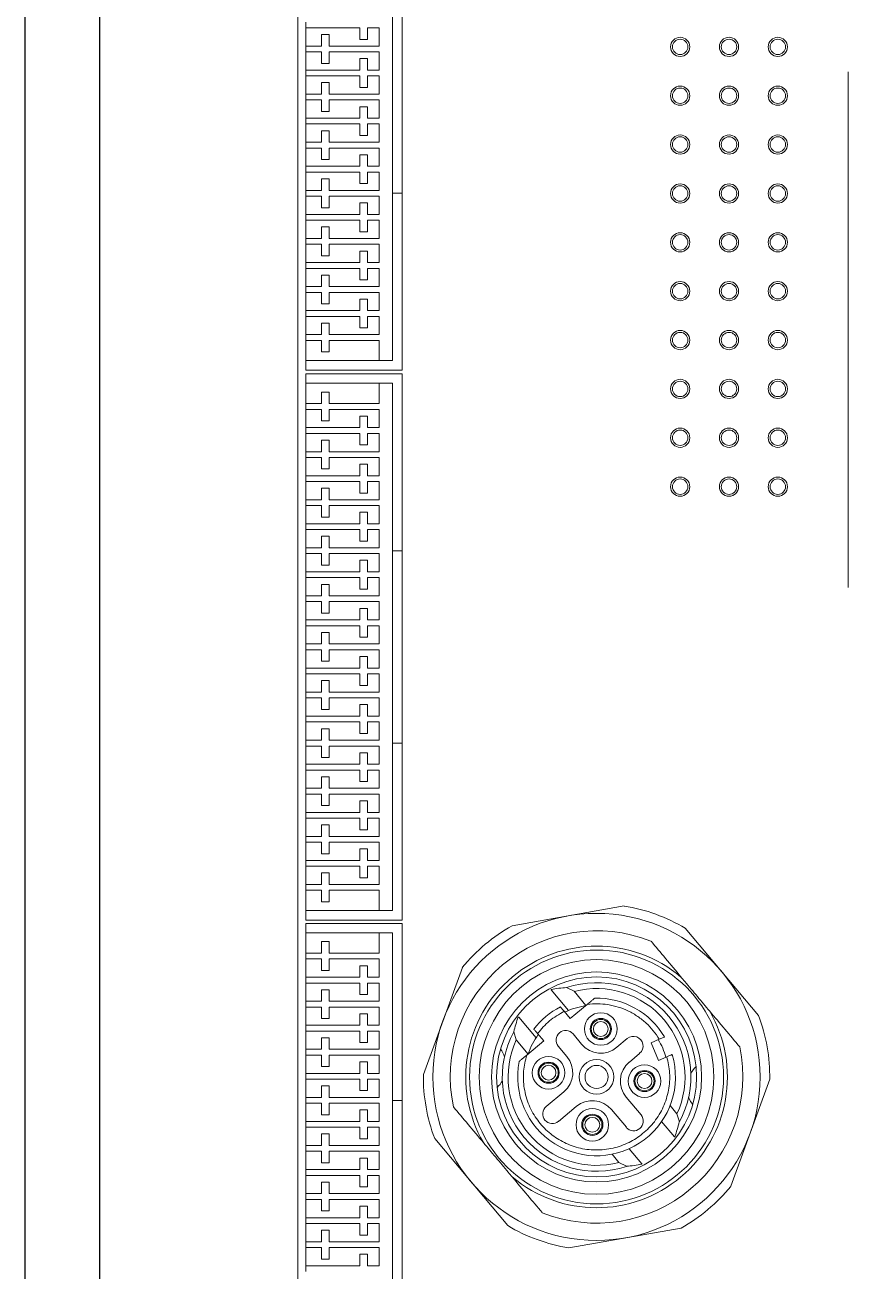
# Model space of a CAD drawing. Extents: x -194 to 239, y -574 to -265.
# Drawn here: x -194.3 to -128.2, y -448.8 to -348.7 of the extents above; entities that cross this region are included whole.
import ezdxf

# ---------------------------------------------------------------- set-up
doc = ezdxf.new("R2010")
doc.units = 0
doc.header["$LTSCALE"] = 0.5
doc.layers.get('0').update_dxf_attribs({"linetype": 'CONTINUOUS'})

msp = doc.modelspace()

# ---------------------------------------------------------------- linework, layer by layer
for p, q in [((-194.26, -264.62), (-194.26, -573.62)), ((-188.26, -270.62), (-188.26, -567.62))]:
    msp.add_line(p, q)
at = {"color": 7, "linetype": 'Continuous', "lineweight": 5}
for p, q in [((-172.35, -288.61), (-172.35, -486.93)), ((-164.75, -362.22), (-164.75, -346.78)), ((-163.98, -362.22), (-163.98, -346.78)), ((-171.7, -348.48), (-171.7, -348.94)), ((-171.7, -350.41), (-171.7, -348.94)), ((-167.38, -348.94), (-171.7, -348.94)), ((-167.38, -348.94), (-167.38, -349.87)), ((-165.83, -348.94), (-166.76, -348.94)), ((-166.76, -348.94), (-166.76, -349.87)), ((-165.83, -350.41), (-165.83, -348.94)), ((-170.46, -350.41), (-170.46, -349.48)), ((-169.85, -349.48), (-170.46, -349.48)), ((-169.85, -349.48), (-169.85, -350.41)), ((-166.76, -349.87), (-167.38, -349.87)), ((-171.7, -350.41), (-171.7, -350.87)), ((-170.46, -350.41), (-171.7, -350.41)), ((-171.7, -352.34), (-171.7, -350.87)), ((-170.46, -350.87), (-171.7, -350.87)), ((-170.46, -350.87), (-170.46, -351.8)), ((-165.83, -350.41), (-169.85, -350.41)), ((-169.85, -350.87), (-165.83, -350.87)), ((-169.85, -350.87), (-169.85, -351.8)), ((-165.83, -352.34), (-165.83, -350.87)), ((-169.85, -351.8), (-170.46, -351.8)), ((-166.76, -351.41), (-167.38, -351.41)), ((-167.38, -352.34), (-167.38, -351.41)), ((-166.76, -351.41), (-166.76, -352.34)), ((-171.7, -352.34), (-171.7, -352.8)), ((-171.7, -352.34), (-167.38, -352.34)), ((-171.7, -354.27), (-171.7, -352.8)), ((-167.38, -352.8), (-171.7, -352.8)), ((-167.38, -352.8), (-167.38, -353.73)), ((-166.76, -352.34), (-165.83, -352.34)), ((-165.83, -352.8), (-166.76, -352.8)), ((-166.76, -352.8), (-166.76, -353.73)), ((-165.83, -354.27), (-165.83, -352.8)), ((-128.2, -393.87), (-128.2, -352.48)), ((-169.85, -353.34), (-170.46, -353.34)), ((-170.46, -354.27), (-170.46, -353.34)), ((-169.85, -353.34), (-169.85, -354.27)), ((-166.76, -353.73), (-167.38, -353.73)), ((-171.7, -354.27), (-171.7, -354.73)), ((-170.46, -354.27), (-171.7, -354.27)), ((-171.7, -356.2), (-171.7, -354.73)), ((-170.46, -354.73), (-171.7, -354.73)), ((-170.46, -354.73), (-170.46, -355.66)), ((-165.83, -354.27), (-169.85, -354.27)), ((-169.85, -354.73), (-165.83, -354.73)), ((-169.85, -354.73), (-169.85, -355.66)), ((-165.83, -356.2), (-165.83, -354.73)), ((-169.85, -355.66), (-170.46, -355.66)), ((-167.38, -356.2), (-167.38, -355.27)), ((-166.76, -355.27), (-167.38, -355.27)), ((-166.76, -355.27), (-166.76, -356.2)), ((-171.7, -356.2), (-171.7, -356.66)), ((-171.7, -356.2), (-167.38, -356.2)), ((-171.7, -358.13), (-171.7, -356.66)), ((-167.38, -356.66), (-171.7, -356.66)), ((-167.38, -356.66), (-167.38, -357.59)), ((-166.76, -356.2), (-165.83, -356.2)), ((-165.83, -356.66), (-166.76, -356.66)), ((-166.76, -356.66), (-166.76, -357.59)), ((-165.83, -358.13), (-165.83, -356.66)), ((-171.7, -358.13), (-171.7, -358.59)), ((-170.46, -358.13), (-171.7, -358.13)), ((-170.46, -358.13), (-170.46, -357.2)), ((-169.85, -357.2), (-170.46, -357.2)), ((-169.85, -357.2), (-169.85, -358.13)), ((-165.83, -358.13), (-169.85, -358.13)), ((-166.76, -357.59), (-167.38, -357.59)), ((-171.7, -360.06), (-171.7, -358.59)), ((-170.46, -358.59), (-171.7, -358.59)), ((-170.46, -358.59), (-170.46, -359.52)), ((-169.85, -358.59), (-165.83, -358.59)), ((-169.85, -358.59), (-169.85, -359.52)), ((-166.76, -359.13), (-167.38, -359.13)), ((-167.38, -360.06), (-167.38, -359.13)), ((-166.76, -359.13), (-166.76, -360.06)), ((-165.83, -360.06), (-165.83, -358.59)), ((-171.7, -360.06), (-171.7, -360.52)), ((-171.7, -360.06), (-167.38, -360.06)), ((-169.85, -359.52), (-170.46, -359.52)), ((-166.76, -360.06), (-165.83, -360.06)), ((-171.7, -361.99), (-171.7, -360.52)), ((-167.38, -360.52), (-171.7, -360.52)), ((-169.85, -361.06), (-170.46, -361.06)), ((-170.46, -361.99), (-170.46, -361.06)), ((-169.85, -361.06), (-169.85, -361.99)), ((-167.38, -360.52), (-167.38, -361.45)), ((-165.83, -360.52), (-166.76, -360.52)), ((-166.76, -360.52), (-166.76, -361.45)), ((-165.83, -361.99), (-165.83, -360.52)), ((-171.7, -361.99), (-171.7, -362.45)), ((-170.46, -361.99), (-171.7, -361.99)), ((-165.83, -361.99), (-169.85, -361.99)), ((-166.76, -361.45), (-167.38, -361.45)), ((-171.7, -363.92), (-171.7, -362.45)), ((-170.46, -362.45), (-171.7, -362.45)), ((-170.46, -362.45), (-170.46, -363.38)), ((-169.85, -362.45), (-165.83, -362.45)), ((-169.85, -362.45), (-169.85, -363.38)), ((-167.38, -363.92), (-167.38, -362.99)), ((-166.76, -362.99), (-167.38, -362.99)), ((-166.76, -362.99), (-166.76, -363.92)), ((-165.83, -363.92), (-165.83, -362.45)), ((-164.75, -375.66), (-164.75, -362.22)), ((-163.98, -362.22), (-164.75, -362.22)), ((-163.98, -376.43), (-163.98, -362.22)), ((-171.7, -363.92), (-171.7, -364.38)), ((-171.7, -363.92), (-167.38, -363.92)), ((-169.85, -363.38), (-170.46, -363.38)), ((-166.76, -363.92), (-165.83, -363.92)), ((-171.7, -365.85), (-171.7, -364.38)), ((-167.38, -364.38), (-171.7, -364.38)), ((-169.85, -364.92), (-170.46, -364.92)), ((-170.46, -365.85), (-170.46, -364.92)), ((-169.85, -364.92), (-169.85, -365.85)), ((-167.38, -364.38), (-167.38, -365.31)), ((-165.83, -364.38), (-166.76, -364.38)), ((-166.76, -364.38), (-166.76, -365.31)), ((-165.83, -365.85), (-165.83, -364.38)), ((-171.7, -365.85), (-171.7, -366.31)), ((-170.46, -365.85), (-171.7, -365.85)), ((-165.83, -365.85), (-169.85, -365.85)), ((-166.76, -365.31), (-167.38, -365.31)), ((-171.7, -367.78), (-171.7, -366.31)), ((-170.46, -366.31), (-171.7, -366.31)), ((-170.46, -366.31), (-170.46, -367.24)), ((-169.85, -366.31), (-165.83, -366.31)), ((-169.85, -366.31), (-169.85, -367.24)), ((-167.38, -367.78), (-167.38, -366.86)), ((-166.76, -366.86), (-167.38, -366.86)), ((-166.76, -366.86), (-166.76, -367.78)), ((-165.83, -367.78), (-165.83, -366.31)), ((-171.7, -367.78), (-171.7, -368.25)), ((-171.7, -367.78), (-167.38, -367.78)), ((-169.85, -367.24), (-170.46, -367.24)), ((-166.76, -367.78), (-165.83, -367.78)), ((-171.7, -369.71), (-171.7, -368.25)), ((-167.38, -368.25), (-171.7, -368.25)), ((-169.85, -368.79), (-170.46, -368.79)), ((-170.46, -369.71), (-170.46, -368.79)), ((-169.85, -368.79), (-169.85, -369.71)), ((-167.38, -368.25), (-167.38, -369.17)), ((-166.76, -369.17), (-167.38, -369.17)), ((-165.83, -368.25), (-166.76, -368.25)), ((-166.76, -368.25), (-166.76, -369.17)), ((-165.83, -369.71), (-165.83, -368.25)), ((-171.7, -369.71), (-171.7, -370.18)), ((-170.46, -369.71), (-171.7, -369.71)), ((-171.7, -371.64), (-171.7, -370.18)), ((-170.46, -370.18), (-171.7, -370.18)), ((-170.46, -370.18), (-170.46, -371.1)), ((-165.83, -369.71), (-169.85, -369.71)), ((-169.85, -370.18), (-165.83, -370.18)), ((-169.85, -370.18), (-169.85, -371.1)), ((-165.83, -371.64), (-165.83, -370.18)), ((-169.85, -371.1), (-170.46, -371.1)), ((-167.38, -371.64), (-167.38, -370.72)), ((-166.76, -370.72), (-167.38, -370.72)), ((-166.76, -370.72), (-166.76, -371.64)), ((-171.7, -371.64), (-171.7, -372.11)), ((-171.7, -371.64), (-167.38, -371.64)), ((-171.7, -373.57), (-171.7, -372.11)), ((-167.38, -372.11), (-171.7, -372.11)), ((-167.38, -372.11), (-167.38, -373.03)), ((-166.76, -371.64), (-165.83, -371.64)), ((-165.83, -372.11), (-166.76, -372.11)), ((-166.76, -372.11), (-166.76, -373.03)), ((-165.83, -373.57), (-165.83, -372.11)), ((-170.46, -373.57), (-170.46, -372.65)), ((-169.85, -372.65), (-170.46, -372.65)), ((-169.85, -372.65), (-169.85, -373.57)), ((-166.76, -373.03), (-167.38, -373.03)), ((-171.7, -373.57), (-171.7, -374.04)), ((-170.46, -373.57), (-171.7, -373.57)), ((-171.7, -375.66), (-171.7, -374.04)), ((-171.7, -374.04), (-170.46, -374.04)), ((-170.46, -374.96), (-170.46, -374.04)), ((-165.83, -373.57), (-169.85, -373.57)), ((-169.85, -374.04), (-165.83, -374.04)), ((-169.85, -374.04), (-169.85, -374.96)), ((-165.83, -375.66), (-165.83, -374.04)), ((-170.46, -374.96), (-169.85, -374.96)), ((-171.7, -375.66), (-164.75, -375.66)), ((-171.7, -375.66), (-171.7, -376.43)), ((-163.98, -376.43), (-171.7, -376.43)), ((-171.7, -376.71), (-163.98, -376.71)), ((-171.7, -377.48), (-171.7, -376.71)), ((-163.98, -390.92), (-163.98, -376.71)), ((-171.7, -379.1), (-171.7, -377.48)), ((-164.75, -377.48), (-171.7, -377.48)), ((-170.46, -378.18), (-170.46, -379.1)), ((-170.46, -378.18), (-169.85, -378.18)), ((-169.85, -378.18), (-169.85, -379.1)), ((-165.83, -377.48), (-165.83, -379.1)), ((-164.75, -390.92), (-164.75, -377.48)), ((-171.7, -379.1), (-171.7, -379.57)), ((-171.7, -379.1), (-170.46, -379.1)), ((-165.83, -379.1), (-169.85, -379.1)), ((-171.7, -381.03), (-171.7, -379.57)), ((-170.46, -379.57), (-171.7, -379.57)), ((-170.46, -379.57), (-170.46, -380.49)), ((-169.85, -379.57), (-165.83, -379.57)), ((-169.85, -379.57), (-169.85, -380.49)), ((-167.38, -381.03), (-167.38, -380.11)), ((-166.76, -380.11), (-167.38, -380.11)), ((-166.76, -380.11), (-166.76, -381.03)), ((-165.83, -381.03), (-165.83, -379.57)), ((-171.7, -381.03), (-171.7, -381.5)), ((-171.7, -381.03), (-167.38, -381.03)), ((-169.85, -380.49), (-170.46, -380.49)), ((-166.76, -381.03), (-165.83, -381.03)), ((-171.7, -382.97), (-171.7, -381.5)), ((-167.38, -381.5), (-171.7, -381.5)), ((-170.46, -382.97), (-170.46, -382.04)), ((-169.85, -382.04), (-170.46, -382.04)), ((-169.85, -382.04), (-169.85, -382.97)), ((-167.38, -381.5), (-167.38, -382.42)), ((-165.83, -381.5), (-166.76, -381.5)), ((-166.76, -381.5), (-166.76, -382.42)), ((-165.83, -382.97), (-165.83, -381.5)), ((-171.7, -382.97), (-171.7, -383.43)), ((-170.46, -382.97), (-171.7, -382.97)), ((-165.83, -382.97), (-169.85, -382.97)), ((-166.76, -382.42), (-167.38, -382.42)), ((-171.7, -384.9), (-171.7, -383.43)), ((-170.46, -383.43), (-171.7, -383.43)), ((-170.46, -383.43), (-170.46, -384.36)), ((-169.85, -383.43), (-165.83, -383.43)), ((-169.85, -383.43), (-169.85, -384.36)), ((-167.38, -384.9), (-167.38, -383.97)), ((-166.76, -383.97), (-167.38, -383.97)), ((-166.76, -383.97), (-166.76, -384.9)), ((-165.83, -384.9), (-165.83, -383.43)), ((-171.7, -384.9), (-171.7, -385.36)), ((-171.7, -384.9), (-167.38, -384.9)), ((-169.85, -384.36), (-170.46, -384.36)), ((-166.76, -384.9), (-165.83, -384.9)), ((-171.7, -386.83), (-171.7, -385.36)), ((-167.38, -385.36), (-171.7, -385.36)), ((-169.85, -385.9), (-170.46, -385.9)), ((-170.46, -386.83), (-170.46, -385.9)), ((-169.85, -385.9), (-169.85, -386.83)), ((-167.38, -385.36), (-167.38, -386.29)), ((-165.83, -385.36), (-166.76, -385.36)), ((-166.76, -385.36), (-166.76, -386.29)), ((-165.83, -386.83), (-165.83, -385.36)), ((-171.7, -386.83), (-171.7, -387.29)), ((-170.46, -386.83), (-171.7, -386.83)), ((-165.83, -386.83), (-169.85, -386.83)), ((-166.76, -386.29), (-167.38, -386.29)), ((-171.7, -388.76), (-171.7, -387.29)), ((-170.46, -387.29), (-171.7, -387.29)), ((-170.46, -387.29), (-170.46, -388.22)), ((-169.85, -387.29), (-165.83, -387.29)), ((-169.85, -387.29), (-169.85, -388.22)), ((-167.38, -388.76), (-167.38, -387.83)), ((-166.76, -387.83), (-167.38, -387.83)), ((-166.76, -387.83), (-166.76, -388.76)), ((-165.83, -388.76), (-165.83, -387.29)), ((-171.7, -388.76), (-171.7, -389.22)), ((-171.7, -388.76), (-167.38, -388.76)), ((-169.85, -388.22), (-170.46, -388.22)), ((-166.76, -388.76), (-165.83, -388.76)), ((-171.7, -390.69), (-171.7, -389.22)), ((-167.38, -389.22), (-171.7, -389.22)), ((-170.46, -390.69), (-170.46, -389.76)), ((-169.85, -389.76), (-170.46, -389.76)), ((-169.85, -389.76), (-169.85, -390.69)), ((-167.38, -389.22), (-167.38, -390.15)), ((-166.76, -390.15), (-167.38, -390.15)), ((-165.83, -389.22), (-166.76, -389.22)), ((-166.76, -389.22), (-166.76, -390.15)), ((-165.83, -390.69), (-165.83, -389.22)), ((-171.7, -390.69), (-171.7, -391.15)), ((-170.46, -390.69), (-171.7, -390.69)), ((-171.7, -392.62), (-171.7, -391.15)), ((-170.46, -391.15), (-171.7, -391.15)), ((-170.46, -391.15), (-170.46, -392.08)), ((-165.83, -390.69), (-169.85, -390.69)), ((-169.85, -391.15), (-165.83, -391.15)), ((-169.85, -391.15), (-169.85, -392.08)), ((-165.83, -392.62), (-165.83, -391.15)), ((-164.75, -406.36), (-164.75, -390.92)), ((-163.98, -390.92), (-164.75, -390.92)), ((-163.98, -406.36), (-163.98, -390.92)), ((-169.85, -392.08), (-170.46, -392.08)), ((-166.76, -391.69), (-167.38, -391.69)), ((-167.38, -392.62), (-167.38, -391.69)), ((-166.76, -391.69), (-166.76, -392.62)), ((-171.7, -392.62), (-171.7, -393.08)), ((-171.7, -392.62), (-167.38, -392.62)), ((-171.7, -394.55), (-171.7, -393.08)), ((-167.38, -393.08), (-171.7, -393.08)), ((-167.38, -393.08), (-167.38, -394.01)), ((-166.76, -392.62), (-165.83, -392.62)), ((-165.83, -393.08), (-166.76, -393.08)), ((-166.76, -393.08), (-166.76, -394.01)), ((-165.83, -394.55), (-165.83, -393.08)), ((-170.46, -394.55), (-170.46, -393.62)), ((-169.85, -393.62), (-170.46, -393.62)), ((-169.85, -393.62), (-169.85, -394.55)), ((-166.76, -394.01), (-167.38, -394.01)), ((-171.7, -394.55), (-171.7, -395.01)), ((-170.46, -394.55), (-171.7, -394.55)), ((-171.7, -396.48), (-171.7, -395.01)), ((-170.46, -395.01), (-171.7, -395.01)), ((-170.46, -395.01), (-170.46, -395.94)), ((-165.83, -394.55), (-169.85, -394.55)), ((-169.85, -395.01), (-165.83, -395.01)), ((-169.85, -395.01), (-169.85, -395.94)), ((-165.83, -396.48), (-165.83, -395.01)), ((-169.85, -395.94), (-170.46, -395.94)), ((-166.76, -395.55), (-167.38, -395.55)), ((-167.38, -396.48), (-167.38, -395.55)), ((-166.76, -395.55), (-166.76, -396.48)), ((-171.7, -396.48), (-171.7, -396.94)), ((-171.7, -396.48), (-167.38, -396.48)), ((-171.7, -398.41), (-171.7, -396.94)), ((-167.38, -396.94), (-171.7, -396.94)), ((-167.38, -396.94), (-167.38, -397.87)), ((-166.76, -396.48), (-165.83, -396.48)), ((-165.83, -396.94), (-166.76, -396.94)), ((-166.76, -396.94), (-166.76, -397.87)), ((-165.83, -398.41), (-165.83, -396.94)), ((-170.46, -398.41), (-170.46, -397.48)), ((-169.85, -397.48), (-170.46, -397.48)), ((-169.85, -397.48), (-169.85, -398.41)), ((-166.76, -397.87), (-167.38, -397.87)), ((-171.7, -398.41), (-171.7, -398.87)), ((-170.46, -398.41), (-171.7, -398.41)), ((-171.7, -400.34), (-171.7, -398.87)), ((-170.46, -398.87), (-171.7, -398.87)), ((-170.46, -398.87), (-170.46, -399.8)), ((-165.83, -398.41), (-169.85, -398.41)), ((-169.85, -398.87), (-165.83, -398.87)), ((-169.85, -398.87), (-169.85, -399.8)), ((-165.83, -400.34), (-165.83, -398.87)), ((-169.85, -399.8), (-170.46, -399.8)), ((-166.76, -399.41), (-167.38, -399.41)), ((-167.38, -400.34), (-167.38, -399.41)), ((-166.76, -399.41), (-166.76, -400.34)), ((-171.7, -400.34), (-171.7, -400.8)), ((-171.7, -400.34), (-167.38, -400.34)), ((-171.7, -402.27), (-171.7, -400.8)), ((-167.38, -400.8), (-171.7, -400.8)), ((-167.38, -400.8), (-167.38, -401.73)), ((-166.76, -400.34), (-165.83, -400.34)), ((-165.83, -400.8), (-166.76, -400.8)), ((-166.76, -400.8), (-166.76, -401.73)), ((-165.83, -402.27), (-165.83, -400.8)), ((-169.85, -401.35), (-170.46, -401.35)), ((-170.46, -402.27), (-170.46, -401.35)), ((-169.85, -401.35), (-169.85, -402.27)), ((-166.76, -401.73), (-167.38, -401.73)), ((-171.7, -402.27), (-171.7, -402.74)), ((-170.46, -402.27), (-171.7, -402.27)), ((-171.7, -404.2), (-171.7, -402.74)), ((-170.46, -402.74), (-171.7, -402.74)), ((-170.46, -402.74), (-170.46, -403.66)), ((-165.83, -402.27), (-169.85, -402.27)), ((-169.85, -402.74), (-165.83, -402.74)), ((-169.85, -402.74), (-169.85, -403.66)), ((-165.83, -404.2), (-165.83, -402.74)), ((-169.85, -403.66), (-170.46, -403.66)), ((-167.38, -404.2), (-167.38, -403.28)), ((-166.76, -403.28), (-167.38, -403.28)), ((-166.76, -403.28), (-166.76, -404.2)), ((-171.7, -404.2), (-171.7, -404.67)), ((-171.7, -404.2), (-167.38, -404.2)), ((-171.7, -406.13), (-171.7, -404.67)), ((-167.38, -404.67), (-171.7, -404.67)), ((-167.38, -404.67), (-167.38, -405.59)), ((-166.76, -404.2), (-165.83, -404.2)), ((-165.83, -404.67), (-166.76, -404.67)), ((-166.76, -404.67), (-166.76, -405.59)), ((-165.83, -406.13), (-165.83, -404.67)), ((-171.7, -406.13), (-171.7, -406.6)), ((-170.46, -406.13), (-171.7, -406.13)), ((-170.46, -406.13), (-170.46, -405.21)), ((-169.85, -405.21), (-170.46, -405.21)), ((-169.85, -405.21), (-169.85, -406.13)), ((-165.83, -406.13), (-169.85, -406.13)), ((-166.76, -405.59), (-167.38, -405.59)), ((-171.7, -408.06), (-171.7, -406.6)), ((-170.46, -406.6), (-171.7, -406.6)), ((-170.46, -406.6), (-170.46, -407.52)), ((-169.85, -406.6), (-165.83, -406.6)), ((-169.85, -406.6), (-169.85, -407.52)), ((-167.38, -408.06), (-167.38, -407.14)), ((-166.76, -407.14), (-167.38, -407.14)), ((-166.76, -407.14), (-166.76, -408.06)), ((-165.83, -408.06), (-165.83, -406.6)), ((-164.75, -419.8), (-164.75, -406.36)), ((-163.98, -406.36), (-164.75, -406.36)), ((-163.98, -420.57), (-163.98, -406.36)), ((-171.7, -408.06), (-171.7, -408.53)), ((-171.7, -408.06), (-167.38, -408.06)), ((-169.85, -407.52), (-170.46, -407.52)), ((-166.76, -408.06), (-165.83, -408.06)), ((-171.7, -409.99), (-171.7, -408.53)), ((-167.38, -408.53), (-171.7, -408.53)), ((-170.46, -409.99), (-170.46, -409.07)), ((-169.85, -409.07), (-170.46, -409.07)), ((-169.85, -409.07), (-169.85, -409.99)), ((-167.38, -408.53), (-167.38, -409.45)), ((-165.83, -408.53), (-166.76, -408.53)), ((-166.76, -408.53), (-166.76, -409.45)), ((-165.83, -409.99), (-165.83, -408.53)), ((-171.7, -409.99), (-171.7, -410.46)), ((-170.46, -409.99), (-171.7, -409.99)), ((-165.83, -409.99), (-169.85, -409.99)), ((-166.76, -409.45), (-167.38, -409.45)), ((-171.7, -411.93), (-171.7, -410.46)), ((-170.46, -410.46), (-171.7, -410.46)), ((-170.46, -410.46), (-170.46, -411.38)), ((-169.85, -410.46), (-165.83, -410.46)), ((-169.85, -410.46), (-169.85, -411.38)), ((-166.76, -411), (-167.38, -411)), ((-167.38, -411.93), (-167.38, -411)), ((-166.76, -411), (-166.76, -411.93)), ((-165.83, -411.93), (-165.83, -410.46)), ((-171.7, -411.93), (-171.7, -412.39)), ((-171.7, -411.93), (-167.38, -411.93)), ((-169.85, -411.38), (-170.46, -411.38)), ((-166.76, -411.93), (-165.83, -411.93)), ((-171.7, -413.86), (-171.7, -412.39)), ((-167.38, -412.39), (-171.7, -412.39)), ((-170.46, -413.86), (-170.46, -412.93)), ((-169.85, -412.93), (-170.46, -412.93)), ((-169.85, -412.93), (-169.85, -413.86)), ((-167.38, -412.39), (-167.38, -413.32)), ((-165.83, -412.39), (-166.76, -412.39)), ((-166.76, -412.39), (-166.76, -413.32)), ((-165.83, -413.86), (-165.83, -412.39)), ((-171.7, -413.86), (-171.7, -414.32)), ((-170.46, -413.86), (-171.7, -413.86)), ((-165.83, -413.86), (-169.85, -413.86)), ((-166.76, -413.32), (-167.38, -413.32)), ((-171.7, -415.79), (-171.7, -414.32)), ((-170.46, -414.32), (-171.7, -414.32)), ((-170.46, -414.32), (-170.46, -415.25)), ((-169.85, -414.32), (-165.83, -414.32)), ((-169.85, -414.32), (-169.85, -415.25)), ((-166.76, -414.86), (-167.38, -414.86)), ((-167.38, -415.79), (-167.38, -414.86)), ((-166.76, -414.86), (-166.76, -415.79)), ((-165.83, -415.79), (-165.83, -414.32)), ((-171.7, -415.79), (-171.7, -416.25)), ((-171.7, -415.79), (-167.38, -415.79)), ((-169.85, -415.25), (-170.46, -415.25)), ((-166.76, -415.79), (-165.83, -415.79)), ((-171.7, -417.72), (-171.7, -416.25)), ((-167.38, -416.25), (-171.7, -416.25)), ((-170.46, -417.72), (-170.46, -416.79)), ((-169.85, -416.79), (-170.46, -416.79)), ((-169.85, -416.79), (-169.85, -417.72)), ((-167.38, -416.25), (-167.38, -417.18)), ((-166.76, -417.18), (-167.38, -417.18)), ((-165.83, -416.25), (-166.76, -416.25)), ((-166.76, -416.25), (-166.76, -417.18)), ((-165.83, -417.72), (-165.83, -416.25)), ((-171.7, -417.72), (-171.7, -418.18)), ((-170.46, -417.72), (-171.7, -417.72)), ((-171.7, -419.8), (-171.7, -418.18)), ((-171.7, -418.18), (-170.46, -418.18)), ((-170.46, -419.11), (-170.46, -418.18)), ((-165.83, -417.72), (-169.85, -417.72)), ((-169.85, -418.18), (-165.83, -418.18)), ((-169.85, -418.18), (-169.85, -419.11)), ((-165.83, -419.8), (-165.83, -418.18)), ((-170.46, -419.11), (-169.85, -419.11)), ((-171.7, -419.8), (-164.75, -419.8)), ((-171.7, -419.8), (-171.7, -420.57)), ((-146.16, -419.44), (-155.16, -421.03)), ((-163.98, -420.57), (-171.7, -420.57)), ((-171.7, -420.84), (-163.98, -420.84)), ((-171.7, -421.61), (-171.7, -420.84)), ((-163.98, -435.05), (-163.98, -420.84)), ((-171.7, -423.23), (-171.7, -421.61)), ((-164.75, -421.61), (-171.7, -421.61)), ((-165.83, -421.61), (-165.83, -423.23)), ((-164.75, -435.05), (-164.75, -421.61)), ((-135.39, -428.23), (-141.26, -421.23)), ((-170.46, -422.3), (-170.46, -423.23)), ((-170.46, -422.3), (-169.85, -422.3)), ((-169.85, -422.3), (-169.85, -423.23)), ((-171.7, -423.23), (-171.7, -423.69)), ((-171.7, -423.23), (-170.46, -423.23)), ((-171.7, -425.16), (-171.7, -423.69)), ((-170.46, -423.69), (-171.7, -423.69)), ((-170.46, -423.69), (-170.46, -424.62)), ((-165.83, -423.23), (-169.85, -423.23)), ((-169.85, -423.69), (-165.83, -423.69)), ((-169.85, -423.69), (-169.85, -424.62)), ((-165.83, -425.16), (-165.83, -423.69)), ((-171.7, -425.16), (-171.7, -425.63)), ((-171.7, -425.16), (-167.38, -425.16)), ((-169.85, -424.62), (-170.46, -424.62)), ((-167.38, -425.16), (-167.38, -424.24)), ((-166.76, -424.24), (-167.38, -424.24)), ((-166.76, -424.24), (-166.76, -425.16)), ((-166.76, -425.16), (-165.83, -425.16)), ((-159.15, -424.38), (-162.28, -432.97)), ((-171.7, -427.09), (-171.7, -425.63)), ((-167.38, -425.63), (-171.7, -425.63)), ((-170.46, -427.09), (-170.46, -426.17)), ((-169.85, -426.17), (-170.46, -426.17)), ((-169.85, -426.17), (-169.85, -427.09)), ((-167.38, -425.63), (-167.38, -426.55)), ((-165.83, -425.63), (-166.76, -425.63)), ((-166.76, -425.63), (-166.76, -426.55)), ((-165.83, -427.09), (-165.83, -425.63)), ((-152.02, -426.18), (-152.03, -426.15)), ((-150.64, -427.83), (-152.02, -426.18)), ((-150.79, -425.99), (-150.18, -426.29)), ((-171.7, -427.09), (-171.7, -427.56)), ((-170.46, -427.09), (-171.7, -427.09)), ((-165.83, -427.09), (-169.85, -427.09)), ((-166.76, -426.55), (-167.38, -426.55)), ((-150.18, -426.29), (-149.23, -427.43)), ((-171.7, -429.02), (-171.7, -427.56)), ((-170.46, -427.56), (-171.7, -427.56)), ((-170.46, -427.56), (-170.46, -428.48)), ((-169.85, -427.56), (-165.83, -427.56)), ((-169.85, -427.56), (-169.85, -428.48)), ((-167.38, -429.02), (-167.38, -428.1)), ((-166.76, -428.1), (-167.38, -428.1)), ((-166.76, -428.1), (-166.76, -429.02)), ((-165.83, -429.02), (-165.83, -427.56)), ((-150.98, -427.9), (-150.49, -428.49)), ((-150.49, -428.49), (-149.13, -427.34)), ((-171.7, -429.02), (-171.7, -429.49)), ((-171.7, -429.02), (-167.38, -429.02)), ((-169.85, -428.48), (-170.46, -428.48)), ((-166.76, -429.02), (-165.83, -429.02)), ((-154.66, -428.36), (-154.63, -428.37)), ((-154.63, -428.37), (-153.24, -430.02)), ((-171.7, -430.95), (-171.7, -429.49)), ((-167.38, -429.49), (-171.7, -429.49)), ((-169.85, -430.03), (-170.46, -430.03)), ((-170.46, -430.95), (-170.46, -430.03)), ((-169.85, -430.03), (-169.85, -430.95)), ((-167.38, -429.49), (-167.38, -430.41)), ((-165.83, -429.49), (-166.76, -429.49)), ((-166.76, -429.49), (-166.76, -430.41)), ((-165.83, -430.95), (-165.83, -429.49)), ((-154.84, -430.2), (-155.03, -429.55)), ((-153.88, -431.33), (-154.84, -430.2)), ((-153.11, -429.69), (-152.62, -430.27)), ((-150.27, -429.71), (-149.58, -430.54)), ((-146.75, -430.79), (-145.92, -430.09)), ((-144.01, -430.43), (-143.35, -430.14)), ((-171.7, -430.95), (-171.7, -431.42)), ((-170.46, -430.95), (-171.7, -430.95)), ((-165.83, -430.95), (-169.85, -430.95)), ((-166.76, -430.41), (-167.38, -430.41)), ((-152.62, -430.27), (-153.98, -431.41)), ((-150.76, -431.53), (-151.45, -430.7)), ((-143.4, -431.84), (-144.01, -430.43)), ((-171.7, -432.88), (-171.7, -431.42)), ((-170.46, -431.42), (-171.7, -431.42)), ((-170.46, -431.42), (-170.46, -432.34)), ((-169.85, -431.42), (-165.83, -431.42)), ((-169.85, -431.42), (-169.85, -432.34)), ((-166.76, -431.96), (-167.38, -431.96)), ((-167.38, -432.88), (-167.38, -431.96)), ((-166.76, -431.96), (-166.76, -432.88)), ((-165.83, -432.88), (-165.83, -431.42)), ((-144.93, -431.28), (-145.75, -431.97)), ((-142.74, -431.55), (-143.4, -431.84)), ((-171.7, -432.88), (-171.7, -433.35)), ((-171.7, -432.88), (-167.38, -432.88)), ((-169.85, -432.34), (-170.46, -432.34)), ((-166.76, -432.88), (-165.83, -432.88)), ((-171.7, -434.82), (-171.7, -433.35)), ((-167.38, -433.35), (-171.7, -433.35)), ((-169.85, -433.89), (-170.46, -433.89)), ((-170.46, -434.82), (-170.46, -433.89)), ((-169.85, -433.89), (-169.85, -434.82)), ((-167.38, -433.35), (-167.38, -434.27)), ((-165.83, -433.35), (-166.76, -433.35)), ((-166.76, -433.35), (-166.76, -434.27)), ((-165.83, -434.82), (-165.83, -433.35)), ((-137.61, -441.95), (-134.48, -433.36)), ((-171.7, -434.82), (-171.7, -435.28)), ((-170.46, -434.82), (-171.7, -434.82)), ((-165.83, -434.82), (-169.85, -434.82)), ((-166.76, -434.27), (-167.38, -434.27)), ((-164.75, -450.49), (-164.75, -435.05)), ((-163.98, -435.05), (-164.75, -435.05)), ((-163.98, -450.49), (-163.98, -435.05)), ((-152.43, -435.55), (-151.01, -434.36)), ((-146, -434.8), (-144.81, -436.22)), ((-171.7, -436.75), (-171.7, -435.28)), ((-170.46, -435.28), (-171.7, -435.28)), ((-170.46, -435.28), (-170.46, -436.21)), ((-169.85, -436.21), (-170.46, -436.21)), ((-169.85, -435.28), (-165.83, -435.28)), ((-169.85, -435.28), (-169.85, -436.21)), ((-166.76, -435.82), (-167.38, -435.82)), ((-167.38, -436.75), (-167.38, -435.82)), ((-166.76, -435.82), (-166.76, -436.75)), ((-165.83, -436.75), (-165.83, -435.28)), ((-150.01, -435.54), (-151.43, -436.74)), ((-145.99, -437.21), (-147.18, -435.79)), ((-142.48, -435.47), (-141.93, -436.13)), ((-141.93, -436.13), (-141.73, -436.78)), ((-171.7, -436.75), (-171.7, -437.21)), ((-171.7, -436.75), (-167.38, -436.75)), ((-171.7, -438.68), (-171.7, -437.21)), ((-167.38, -437.21), (-171.7, -437.21)), ((-167.38, -437.21), (-167.38, -438.14)), ((-166.76, -436.75), (-165.83, -436.75)), ((-165.83, -437.21), (-166.76, -437.21)), ((-166.76, -437.21), (-166.76, -438.14)), ((-165.83, -438.68), (-165.83, -437.21)), ((-142.13, -437.97), (-143.16, -436.75)), ((-170.46, -438.68), (-170.46, -437.75)), ((-169.85, -437.75), (-170.46, -437.75)), ((-169.85, -437.75), (-169.85, -438.68)), ((-166.76, -438.14), (-167.38, -438.14)), ((-161.37, -438.1), (-155.5, -445.1)), ((-142.1, -437.98), (-142.13, -437.97)), ((-171.7, -438.68), (-171.7, -439.14)), ((-170.46, -438.68), (-171.7, -438.68)), ((-171.7, -440.61), (-171.7, -439.14)), ((-170.46, -439.14), (-171.7, -439.14)), ((-170.46, -439.14), (-170.46, -440.07)), ((-165.83, -438.68), (-169.85, -438.68)), ((-169.85, -439.14), (-165.83, -439.14)), ((-169.85, -439.14), (-169.85, -440.07)), ((-165.83, -440.61), (-165.83, -439.14)), ((-145.76, -438.93), (-144.74, -440.15)), ((-169.85, -440.07), (-170.46, -440.07)), ((-167.38, -440.61), (-167.38, -439.68)), ((-166.76, -439.68), (-167.38, -439.68)), ((-166.76, -439.68), (-166.76, -440.61)), ((-146.58, -440.04), (-147.13, -439.37)), ((-145.97, -440.34), (-146.58, -440.04)), ((-144.74, -440.15), (-144.73, -440.18)), ((-171.7, -440.61), (-171.7, -441.07)), ((-171.7, -440.61), (-167.38, -440.61)), ((-171.7, -442.54), (-171.7, -441.07)), ((-167.38, -441.07), (-171.7, -441.07)), ((-167.38, -441.07), (-167.38, -442)), ((-166.76, -440.61), (-165.83, -440.61)), ((-165.83, -441.07), (-166.76, -441.07)), ((-166.76, -441.07), (-166.76, -442)), ((-165.83, -442.54), (-165.83, -441.07)), ((-170.46, -442.54), (-170.46, -441.61)), ((-169.85, -441.61), (-170.46, -441.61)), ((-169.85, -441.61), (-169.85, -442.54)), ((-166.76, -442), (-167.38, -442)), ((-171.7, -442.54), (-171.7, -443)), ((-170.46, -442.54), (-171.7, -442.54)), ((-171.7, -444.47), (-171.7, -443)), ((-170.46, -443), (-171.7, -443)), ((-170.46, -443), (-170.46, -443.93)), ((-165.83, -442.54), (-169.85, -442.54)), ((-169.85, -443), (-165.83, -443)), ((-169.85, -443), (-169.85, -443.93)), ((-165.83, -444.47), (-165.83, -443)), ((-169.85, -443.93), (-170.46, -443.93)), ((-167.38, -444.47), (-167.38, -443.54)), ((-166.76, -443.54), (-167.38, -443.54)), ((-166.76, -443.54), (-166.76, -444.47)), ((-171.7, -444.47), (-171.7, -444.93)), ((-171.7, -444.47), (-167.38, -444.47)), ((-171.7, -446.4), (-171.7, -444.93)), ((-167.38, -444.93), (-171.7, -444.93)), ((-167.38, -444.93), (-167.38, -445.86)), ((-166.76, -444.47), (-165.83, -444.47)), ((-165.83, -444.93), (-166.76, -444.93)), ((-166.76, -444.93), (-166.76, -445.86)), ((-165.83, -446.4), (-165.83, -444.93)), ((-170.46, -446.4), (-170.46, -445.47)), ((-169.85, -445.47), (-170.46, -445.47)), ((-169.85, -445.47), (-169.85, -446.4)), ((-166.76, -445.86), (-167.38, -445.86)), ((-150.6, -446.89), (-141.6, -445.3)), ((-171.7, -446.4), (-171.7, -446.86)), ((-170.46, -446.4), (-171.7, -446.4)), ((-171.7, -448.33), (-171.7, -446.86)), ((-170.46, -446.86), (-171.7, -446.86)), ((-170.46, -446.86), (-170.46, -447.79)), ((-165.83, -446.4), (-169.85, -446.4)), ((-169.85, -446.86), (-165.83, -446.86)), ((-169.85, -446.86), (-169.85, -447.79)), ((-165.83, -448.33), (-165.83, -446.86)), ((-169.85, -447.79), (-170.46, -447.79)), ((-167.38, -448.33), (-167.38, -447.4)), ((-166.76, -447.4), (-167.38, -447.4)), ((-166.76, -447.4), (-166.76, -448.33)), ((-171.7, -448.33), (-171.7, -448.79)), ((-171.7, -448.33), (-167.38, -448.33)), ((-166.76, -448.33), (-165.83, -448.33))]:
    msp.add_line(p, q, dxfattribs=at)
at = {"color": 7, "linetype": 'Continuous', "lineweight": 5, "flags": 128}
for points in [[(-140.39, -432.32), (-140.56, -432.49), (-140.82, -432.86)], [(-140.99, -434.78), (-140.83, -435.13), (-140.66, -435.39)]]:
    msp.add_lwpolyline(points, dxfattribs=at)
at = {"color": 7, "linetype": 'Continuous', "lineweight": 5}
for centre, radius in [((-141.67, -350.47), 0.772), ((-141.67, -350.47), 0.618), ((-137.75, -350.47), 0.772), ((-137.75, -350.47), 0.618), ((-133.83, -350.47), 0.772), ((-133.83, -350.47), 0.618), ((-141.67, -354.39), 0.772), ((-141.67, -354.39), 0.618), ((-137.75, -354.39), 0.772), ((-137.75, -354.39), 0.618), ((-133.83, -354.39), 0.772), ((-133.83, -354.39), 0.618), ((-141.67, -358.31), 0.772), ((-141.67, -358.31), 0.618), ((-137.75, -358.31), 0.772), ((-137.75, -358.31), 0.618), ((-133.83, -358.31), 0.772), ((-133.83, -358.31), 0.618), ((-141.67, -362.24), 0.772), ((-141.67, -362.24), 0.618), ((-137.75, -362.24), 0.772), ((-137.75, -362.24), 0.618), ((-133.83, -362.24), 0.772), ((-133.83, -362.24), 0.618), ((-141.67, -366.16), 0.772), ((-141.67, -366.16), 0.618), ((-137.75, -366.16), 0.772), ((-137.75, -366.16), 0.618), ((-133.83, -366.16), 0.772), ((-133.83, -366.16), 0.618), ((-141.67, -370.08), 0.772), ((-141.67, -370.08), 0.618), ((-137.75, -370.08), 0.772), ((-137.75, -370.08), 0.618), ((-133.83, -370.08), 0.772), ((-133.83, -370.08), 0.618), ((-141.67, -374.01), 0.772), ((-141.67, -374.01), 0.618), ((-137.75, -374.01), 0.772), ((-137.75, -374.01), 0.618), ((-133.83, -374.01), 0.772), ((-133.83, -374.01), 0.618), ((-141.67, -377.93), 0.772), ((-137.75, -377.93), 0.772), ((-133.83, -377.93), 0.772), ((-141.67, -377.93), 0.618), ((-137.75, -377.93), 0.618), ((-133.83, -377.93), 0.618), ((-141.67, -381.85), 0.772), ((-137.75, -381.85), 0.772), ((-133.83, -381.85), 0.772), ((-141.67, -381.85), 0.618), ((-137.75, -381.85), 0.618), ((-133.83, -381.85), 0.618), ((-141.67, -385.78), 0.772), ((-141.67, -385.78), 0.618), ((-137.75, -385.78), 0.772), ((-137.75, -385.78), 0.618), ((-133.83, -385.78), 0.772), ((-133.83, -385.78), 0.618), ((-148.38, -433.17), 13.13), ((-148.38, -433.17), 10.19), ((-148.38, -433.17), 9.42), ((-148.38, -433.17), 8.43), ((-148.38, -433.17), 8.03), ((-148.04, -429.32), 1.31), ((-148.04, -429.32), 0.85), ((-148.04, -429.32), 0.772), ((-148.04, -429.32), 0.594), ((-152.23, -432.83), 1.31), ((-152.23, -432.83), 0.85), ((-152.23, -432.83), 0.772), ((-148.38, -433.17), 1.39), ((-144.53, -433.5), 1.31), ((-152.23, -432.83), 0.594), ((-148.38, -433.17), 0.927), ((-144.53, -433.5), 0.85), ((-144.53, -433.5), 0.772), ((-144.53, -433.5), 0.594), ((-148.72, -437.01), 1.31), ((-148.72, -437.01), 0.85), ((-148.72, -437.01), 0.772), ((-148.72, -437.01), 0.594)]:
    msp.add_circle(centre, radius, dxfattribs=at)
for centre, radius, start, end in [((-148.38, -433.17), 13.9, 59.1881, 80.8119), ((-148.38, -433.17), 13.9, 119.1881, 140.8119), ((-148.38, -433.17), 11.74, 68.1666, 191.8334), ((-148.38, -433.17), 10.5, 49.8382, 210.1618), ((-148.38, -433.17), 7.57, 331.4618, 108.5381), ((-148.38, -433.17), 7.1, 335.3025, 104.6975), ((-148.38, -433.17), 6.33, 30.5047, 91.3053), ((-148.38, -433.17), 10.5, 229.8382, 30.1618), ((-148.38, -433.17), 6.33, 117.3196, 142.6804), ((-148.38, -433.17), 5.79, 98.5761, 116.1135), ((-148.38, -433.17), 13.9, 359.1881, 20.8119), ((-148.38, -433.17), 7.57, 151.4618, 288.5381), ((-148.38, -433.17), 7.1, 155.3025, 284.6975), ((-148.38, -433.17), 5.79, 143.8865, 161.4239), ((-150.86, -430.21), 0.772, 40, 220), ((-145.42, -430.68), 0.772, 310, 130), ((-148.38, -433.17), 5.79, 15.8377, 31.1622), ((-157.95, -432.33), 2.32, 19.6966, 36.736), ((-148.38, -433.17), 11.74, 248.1666, 11.8334), ((-148.04, -429.25), 2.01, 220, 310), ((-148.38, -433.17), 6.33, 168.6947, 16.4953), ((-152.3, -432.82), 2.01, 310, 40), ((-144.46, -433.51), 2.01, 130, 220), ((-148.38, -433.17), 13.9, 179.1881, 200.8119), ((-157.95, -432.33), 2.32, 313.2641, 330.3035), ((-148.72, -437.08), 2.01, 40, 130), ((-151.93, -436.14), 0.772, 130, 310), ((-145.4, -436.72), 0.772, 220, 40), ((-148.38, -433.17), 13.9, 299.1881, 320.8119), ((-148.38, -433.17), 13.9, 239.1881, 260.8119)]:
    msp.add_arc(centre, radius, start, end, dxfattribs=at)
for centre, start_param, end_param in [((-150.74, -435.14), 0.9055, 1.03999), ((-146.03, -431.19), 2.101603, 2.236093), ((-150.74, -435.14), 5.243195, 5.377685), ((-146.03, -431.19), 4.047093, 4.181583)]:
    msp.add_ellipse(centre, major_axis=(7.25, 6.08), ratio=0.945797, start_param=start_param, end_param=end_param, dxfattribs=at)
for points, knots in [([(-144.01, -422.27), (-143.63, -422.73), (-142.85, -423.65), (-142.02, -424.64), (-141.61, -425.14)], [0, 0, 0, 0, 0.495825, 1, 1, 1, 1]), ([(-139.3, -427.89), (-139.63, -427.5), (-140.29, -426.71), (-141.07, -425.78), (-141.5, -425.26), (-141.61, -425.14)], [0, 0, 0, 0, 0.427874, 0.865195, 1, 1, 1, 1]), ([(-148.52, -426.83), (-148.53, -426.84), (-148.53, -426.84), (-148.59, -426.89), (-148.7, -426.98), (-148.89, -427.14), (-149.05, -427.27), (-149.13, -427.34)], [0, 0, 0, 0, 0.113655, 0.226639, 0.394971, 0.661133, 1, 1, 1, 1]), ([(-153.11, -429.69), (-152.81, -429.33), (-152.21, -428.61), (-151.39, -428.14), (-150.98, -427.9)], [0, 0, 0, 0, 0.499997, 1, 1, 1, 1]), ([(-150.98, -427.9), (-151.02, -427.86), (-151.09, -427.78), (-151.18, -427.67), (-151.25, -427.58), (-151.28, -427.54), (-151.29, -427.54), (-151.29, -427.54)], [0, 0, 0, 0, 0.22231, 0.444632, 0.663593, 0.876859, 1, 1, 1, 1]), ([(-149.13, -427.34), (-148.86, -427.32), (-148.3, -427.27), (-147.46, -427.35), (-146.63, -427.54), (-145.82, -427.86), (-145.06, -428.3), (-144.39, -428.83), (-143.81, -429.44), (-143.5, -429.91), (-143.35, -430.14)], [0, 0, 0, 0, 0.122412, 0.244658, 0.372398, 0.499997, 0.627726, 0.755343, 0.877643, 1, 1, 1, 1]), ([(-139.3, -427.89), (-138.89, -428.38), (-138.06, -429.37), (-137.28, -430.29), (-136.89, -430.76)], [0, 0, 0, 0, 0.49491, 1, 1, 1, 1]), ([(-153.42, -429.33), (-153.41, -429.33), (-153.41, -429.34), (-153.36, -429.4), (-153.28, -429.49), (-153.19, -429.59), (-153.14, -429.66), (-153.11, -429.69)], [0, 0, 0, 0, 0.20787, 0.415643, 0.625585, 0.840352, 1, 1, 1, 1]), ([(-143.35, -430.14), (-143.3, -430.12), (-143.21, -430.07), (-143.08, -430.02), (-142.98, -429.98), (-142.93, -429.95), (-142.93, -429.95), (-142.92, -429.95)], [0, 0, 0, 0, 0.217023, 0.433937, 0.649891, 0.864227, 1, 1, 1, 1]), ([(-153.98, -431.41), (-154.1, -431.52), (-154.27, -431.65), (-154.45, -431.81), (-154.53, -431.88), (-154.58, -431.92), (-154.59, -431.92), (-154.59, -431.92)], [0, 0, 0, 0, 0.468549, 0.629429, 0.791347, 0.903763, 1, 1, 1, 1]), ([(-142.74, -431.55), (-142.64, -431.99), (-142.45, -432.87), (-142.56, -434.25), (-142.97, -435.59), (-143.69, -436.78), (-144.64, -437.75), (-145.77, -438.48), (-147.06, -438.94), (-148.45, -439.09), (-149.84, -438.91), (-151.12, -438.41), (-152.23, -437.66), (-153.16, -436.67), (-153.85, -435.46), (-154.23, -434.1), (-154.3, -432.72), (-154.09, -431.84), (-153.98, -431.41)], [0, 0, 0, 0, 0.060442, 0.123709, 0.188183, 0.252045, 0.313587, 0.373244, 0.43573, 0.499999, 0.564269, 0.626758, 0.686414, 0.747953, 0.811817, 0.876292, 0.939558, 1, 1, 1, 1]), ([(-142.31, -431.37), (-142.31, -431.37), (-142.32, -431.37), (-142.4, -431.41), (-142.5, -431.45), (-142.62, -431.5), (-142.7, -431.54), (-142.74, -431.55)], [0, 0, 0, 0, 0.212596, 0.425117, 0.638373, 0.853108, 1, 1, 1, 1]), ([(-157.46, -438.44), (-157.87, -437.95), (-158.7, -436.96), (-159.48, -436.04), (-159.87, -435.57)], [0, 0, 0, 0, 0.494902, 1, 1, 1, 1]), ([(-157.46, -438.44), (-157.13, -438.83), (-156.47, -439.62), (-155.69, -440.55), (-155.26, -441.07), (-155.15, -441.19)], [0, 0, 0, 0, 0.427854, 0.865195, 1, 1, 1, 1]), ([(-152.75, -444.06), (-153.13, -443.6), (-153.91, -442.68), (-154.74, -441.69), (-155.15, -441.19)], [0, 0, 0, 0, 0.495847, 1, 1, 1, 1])]:
    msp.add_open_spline(points, degree=3, knots=knots, dxfattribs=at)

doc.saveas('drawing.dxf')
